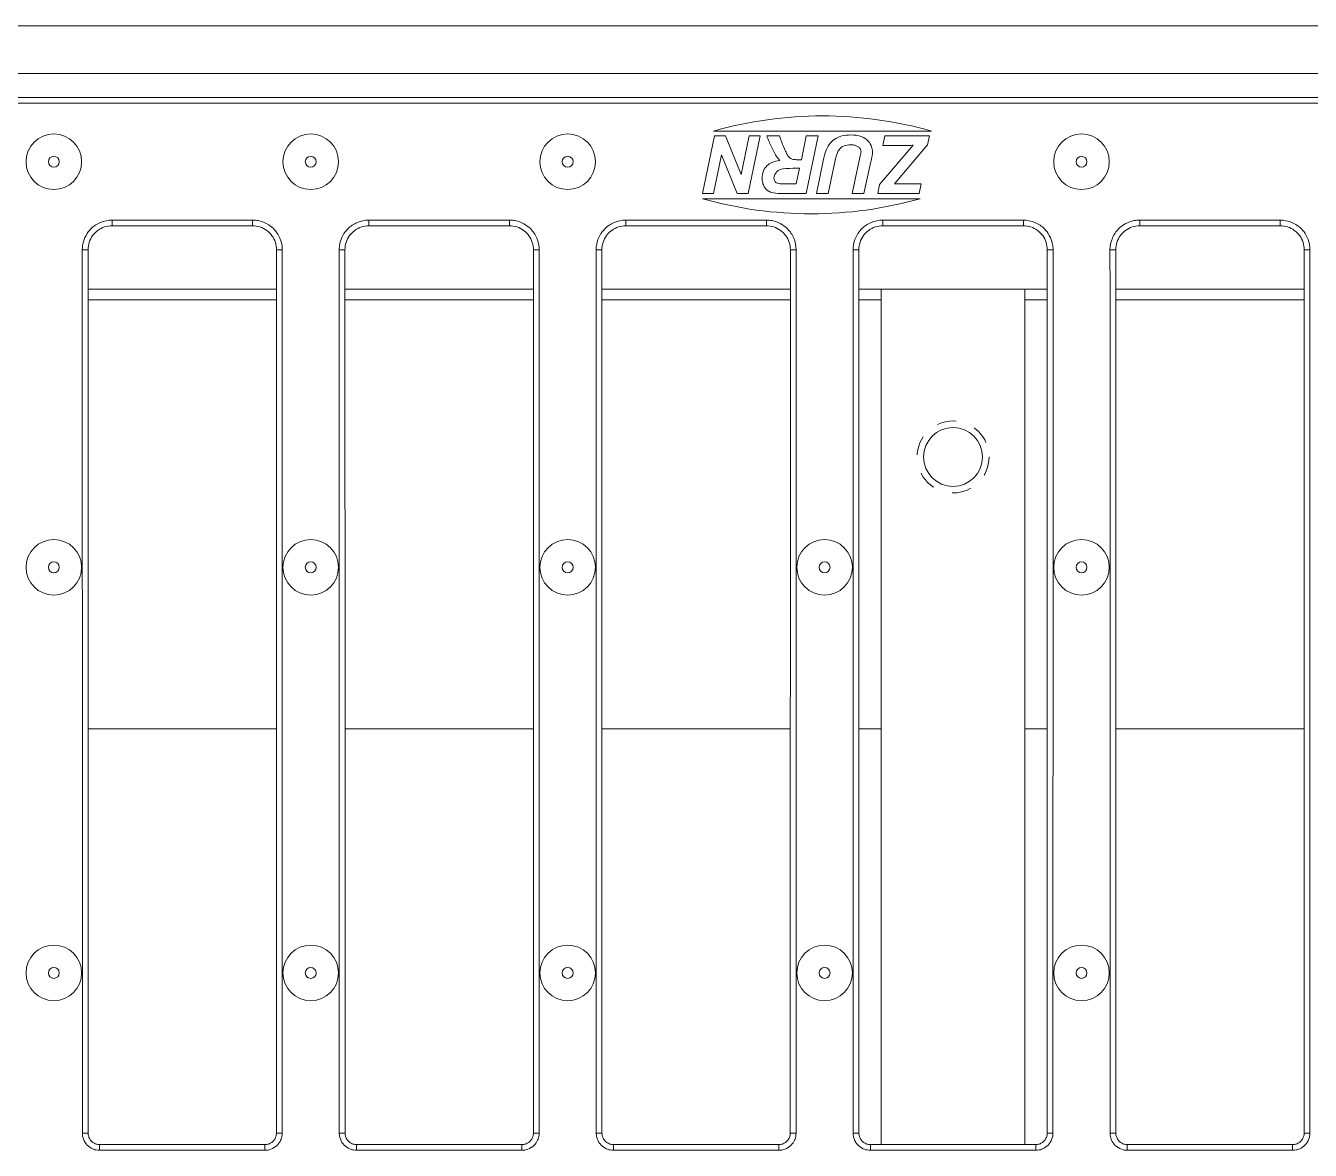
# Model space of a CAD drawing. Header units: inches. Extents: x -14 to 145, y 14 to 58.
# Drawn here: x 75.23 to 81.93, y 50.25 to 56.12 of the extents above; entities that cross this region are included whole.
import ezdxf

# ---------------------------------------------------------------- set-up
doc = ezdxf.new("R2010")
doc.units = ezdxf.units.IN
doc.header["$MEASUREMENT"] = 0
doc.linetypes.add('DASHED', pattern=[0.2067, 0.1654, -0.0413])
for name, color, linetype, lineweight in [('Hidden Narrow (ANSI)', 7, 'DASHED', 25), ('Visible (ANSI)', 7, 'Continuous', 50), ('Visible Narrow (ANSI)', 7, 'Continuous', 35)]:
    doc.layers.add(name, color=color, linetype=linetype, lineweight=lineweight)

msp = doc.modelspace()

# ---------------------------------------------------------------- linework, layer by layer
at = {"layer": 'Hidden Narrow (ANSI)', "lineweight": 0, "ltscale": 0.179413}
msp.add_circle((80.06318, 53.86621), 0.1875, dxfattribs=at)
at = {"layer": 'Visible (ANSI)', "lineweight": 0}
for p, q in [((44.06318, 56.11621), (140.06318, 56.11621)), ((44.06318, 55.86621), (140.06318, 55.86621)), ((89.38783, 55.74121), (70.73828, 55.74121)), ((78.81292, 55.56621), (79.95055, 55.56621)), ((78.81846, 55.54121), (78.75581, 55.24121)), ((78.87563, 55.54121), (78.81846, 55.54121)), ((78.95703, 55.33976), (78.87563, 55.54121)), ((78.99933, 55.54121), (78.95703, 55.33976)), ((78.99384, 55.24121), (79.0565, 55.54121)), ((79.0565, 55.54121), (78.99933, 55.54121)), ((79.15779, 55.54121), (79.09148, 55.54121)), ((79.29773, 55.54121), (79.27189, 55.41705)), ((79.29682, 55.24121), (79.35947, 55.54121)), ((79.35947, 55.54121), (79.29773, 55.54121)), ((79.85429, 55.49205), (79.67936, 55.28832)), ((79.70726, 55.54121), (79.69674, 55.49114)), ((79.69674, 55.49114), (79.76762, 55.49114)), ((79.94026, 55.54121), (79.70726, 55.54121)), ((79.75734, 55.29129), (79.93043, 55.49388)), ((79.93043, 55.49388), (79.94026, 55.54121)), ((78.81298, 55.24121), (78.85505, 55.44197)), ((78.85505, 55.44197), (78.93668, 55.24121)), ((79.27189, 55.41705), (79.24674, 55.41705)), ((79.38554, 55.41088), (79.35032, 55.24121)), ((79.58104, 55.44426), (79.57212, 55.40424)), ((79.22982, 55.372), (79.26252, 55.372)), ((79.26252, 55.372), (79.2456, 55.29129)), ((79.4116, 55.24121), (79.4459, 55.40516)), ((79.57212, 55.40424), (79.53622, 55.24121)), ((79.59796, 55.24121), (79.63317, 55.39944)), ((79.2456, 55.29129), (79.17769, 55.29129)), ((79.67936, 55.28832), (79.67045, 55.24121)), ((79.8975, 55.29129), (79.75734, 55.29129)), ((79.88698, 55.24121), (79.8975, 55.29129)), ((78.75581, 55.24121), (78.81298, 55.24121)), ((79.89084, 55.21359), (78.75603, 55.21359)), ((78.93668, 55.24121), (78.99384, 55.24121)), ((79.16374, 55.24121), (79.29682, 55.24121)), ((79.35032, 55.24121), (79.4116, 55.24121)), ((79.53622, 55.24121), (79.59796, 55.24121)), ((79.67045, 55.24121), (79.88698, 55.24121)), ((75.67649, 55.07199), (76.40961, 55.07199)), ((77.01649, 55.07199), (77.74961, 55.07199)), ((78.35649, 55.07199), (79.08961, 55.07199)), ((79.69649, 55.07199), (80.42961, 55.07199)), ((81.03649, 55.07199), (81.76961, 55.07199)), ((75.55158, 54.74121), (76.53452, 54.74121)), ((76.89158, 54.74121), (77.87452, 54.74121)), ((78.23158, 54.74121), (79.21452, 54.74121)), ((79.57158, 54.74121), (80.55452, 54.74121)), ((79.68818, 50.27853), (79.68818, 54.74121)), ((79.68818, 54.74121), (80.43818, 54.74121)), ((80.43818, 54.74121), (80.43818, 50.27853)), ((80.91158, 54.74121), (81.89452, 54.74121)), ((75.61185, 50.27853), (76.47425, 50.27853)), ((76.95185, 50.27853), (77.81425, 50.27853)), ((78.29185, 50.27853), (79.15425, 50.27853)), ((79.63185, 50.27853), (80.49425, 50.27853)), ((80.97185, 50.27853), (81.83425, 50.27853))]:
    msp.add_line(p, q, dxfattribs=at)
for centre, radius in [((75.37305, 55.40621), 0.145), ((76.71305, 55.40621), 0.145), ((78.05305, 55.40621), 0.145), ((80.73305, 55.40621), 0.145), ((80.06318, 53.86621), 0.1535), ((75.37305, 53.29021), 0.145), ((76.71305, 53.29021), 0.145), ((78.05305, 53.29021), 0.145), ((79.39305, 53.29021), 0.145), ((80.73305, 53.29021), 0.145), ((75.37305, 51.17421), 0.145), ((76.71305, 51.17421), 0.145), ((78.05305, 51.17421), 0.145), ((79.39305, 51.17421), 0.145), ((80.73305, 51.17421), 0.145)]:
    msp.add_circle(centre, radius, dxfattribs=at)
for centre, start, end in [((79.38173, 53.5655), 74.129145, 105.870855), ((79.32344, 57.2147), 254.169664, 285.830336)]:
    msp.add_arc(centre, 2.08, start, end, dxfattribs=at)
for points, knots in [([(79.53073, 55.54624), (79.51289, 55.54624), (79.49452, 55.54434), (79.45962, 55.53347), (79.44736, 55.5255), (79.42749, 55.50974), (79.41871, 55.49982), (79.40551, 55.47681), (79.39561, 55.45568), (79.38554, 55.41088)], [-1.3337256, -1.3337256, -1.3337256, -1.3337256, -1.0288729, -1.0288729, -0.7098965, -0.7098965, -0.3499125, -0.3499125, 0, 0, 0, 0]), ([(79.64255, 55.45455), (79.64255, 55.46115), (79.64197, 55.46773), (79.63946, 55.48032), (79.63761, 55.48624), (79.63051, 55.50216), (79.62398, 55.51104), (79.60976, 55.52444), (79.60017, 55.53198), (79.5678, 55.54408), (79.54891, 55.54624), (79.53073, 55.54624)], [-0.62185425, -0.62185425, -0.62185425, -0.62185425, -0.52329959, -0.52329959, -0.43023467, -0.43023467, -0.26296333, -0.26296333, -0.13851615, -0.13851615, 0, 0, 0, 0]), ([(79.09148, 55.54121), (79.09893, 55.52234), (79.10714, 55.50265), (79.12215, 55.47017), (79.12962, 55.45514), (79.13744, 55.44174)], [-0.27329283, -0.27329283, -0.27329283, -0.27329283, -0.11819548, -0.11819548, 0, 0, 0, 0]), ([(79.18912, 55.4621), (79.18263, 55.47704), (79.17564, 55.49355), (79.16569, 55.51868), (79.16104, 55.53092), (79.15779, 55.54121)], [-0.20793099, -0.20793099, -0.20793099, -0.20793099, -0.0822134, -0.0822134, 0, 0, 0, 0]), ([(79.4459, 55.40516), (79.45093, 55.42747), (79.45646, 55.44679), (79.46461, 55.46366), (79.46854, 55.47075), (79.47991, 55.48148), (79.486, 55.48597), (79.50531, 55.49325), (79.51689, 55.49457), (79.52799, 55.49457)], [-0.58279698, -0.58279698, -0.58279698, -0.58279698, -0.27180566, -0.27180566, -0.15702787, -0.15702787, -0.08459869, -0.08459869, 0, 0, 0, 0]), ([(79.52799, 55.49457), (79.53417, 55.49457), (79.54051, 55.49414), (79.55172, 55.49209), (79.55682, 55.49063), (79.56774, 55.48552), (79.57168, 55.48208), (79.57704, 55.47647), (79.57925, 55.47324), (79.58238, 55.46574), (79.5831, 55.46169), (79.5831, 55.45752)], [-0.13910833, -0.13910833, -0.13910833, -0.13910833, -0.11293133, -0.11293133, -0.09089469, -0.09089469, -0.06193182, -0.06193182, -0.03177416, -0.03177416, 0, 0, 0, 0]), ([(79.76762, 55.49114), (79.77775, 55.49127), (79.78847, 55.49139), (79.80615, 55.49154), (79.81448, 55.49159), (79.82205, 55.49159)], [-0.13516086, -0.13516086, -0.13516086, -0.13516086, -0.05765221, -0.05765221, 0, 0, 0, 0]), ([(79.82205, 55.49159), (79.82416, 55.49159), (79.83062, 55.49168), (79.83899, 55.4918), (79.84769, 55.49194), (79.85429, 55.49205)], [-0.062721259, -0.062721259, -0.062721259, -0.062721259, -0.050283943, -0.050283943, 0, 0, 0, 0]), ([(79.15985, 55.41362), (79.14564, 55.4118), (79.13121, 55.40841), (79.10861, 55.39808), (79.09985, 55.39236), (79.08704, 55.37952), (79.07973, 55.3708), (79.06947, 55.34574), (79.06747, 55.33289), (79.06747, 55.31987)], [-0.55552289, -0.55552289, -0.55552289, -0.55552289, -0.35399711, -0.35399711, -0.20628997, -0.20628997, -0.09917763, -0.09917763, 0, 0, 0, 0]), ([(79.13744, 55.44174), (79.14073, 55.43631), (79.14434, 55.43099), (79.15182, 55.42161), (79.15566, 55.41741), (79.15985, 55.41362)], [-0.091429555, -0.091429555, -0.091429555, -0.091429555, -0.043013373, -0.043013373, 0, 0, 0, 0]), ([(79.2161, 55.42299), (79.21061, 55.42683), (79.20595, 55.4323), (79.19704, 55.44521), (79.19269, 55.45385), (79.18912, 55.4621)], [-0.11928574, -0.11928574, -0.11928574, -0.11928574, -0.06846841, -0.06846841, 0, 0, 0, 0]), ([(79.24674, 55.41705), (79.23856, 55.41705), (79.23003, 55.41766), (79.2208, 55.42047), (79.21826, 55.42152), (79.2161, 55.42299)], [-0.07363154, -0.07363154, -0.07363154, -0.07363154, -0.019908434, -0.019908434, 0, 0, 0, 0]), ([(79.5831, 55.45752), (79.58276, 55.45508), (79.58239, 55.45253), (79.58172, 55.44819), (79.58138, 55.44616), (79.58104, 55.44426)], [-0.033524877, -0.033524877, -0.033524877, -0.033524877, -0.014680428, -0.014680428, 0, 0, 0, 0]), ([(79.63317, 55.39944), (79.63479, 55.40693), (79.63683, 55.41642), (79.6392, 55.42807), (79.64032, 55.43372), (79.64072, 55.43649)], [-0.061230039, -0.061230039, -0.061230039, -0.061230039, -0.021281512, -0.021281512, 0, 0, 0, 0]), ([(79.64072, 55.43649), (79.6413, 55.4396), (79.64177, 55.44276), (79.64238, 55.44878), (79.64255, 55.45167), (79.64255, 55.45455)], [-0.046080875, -0.046080875, -0.046080875, -0.046080875, -0.021918447, -0.021918447, 0, 0, 0, 0]), ([(79.12898, 55.32078), (79.12898, 55.3251), (79.12965, 55.32932), (79.13235, 55.33775), (79.1344, 55.34178), (79.14032, 55.35061), (79.14488, 55.35563), (79.15584, 55.36285), (79.16097, 55.36527), (79.17789, 55.37046), (79.2005, 55.372), (79.22982, 55.372)], [-0.62697606, -0.62697606, -0.62697606, -0.62697606, -0.53592567, -0.53592567, -0.44042332, -0.44042332, -0.31177947, -0.31177947, -0.22343255, -0.22343255, 0, 0, 0, 0]), ([(79.06747, 55.31987), (79.06747, 55.31171), (79.06828, 55.30353), (79.07204, 55.28842), (79.07475, 55.28158), (79.08152, 55.27034), (79.0865, 55.26329), (79.10164, 55.25133), (79.10922, 55.2483), (79.12999, 55.24243), (79.14711, 55.24121), (79.16374, 55.24121)], [-0.4283137, -0.4283137, -0.4283137, -0.4283137, -0.33666595, -0.33666595, -0.25340955, -0.25340955, -0.18933807, -0.18933807, -0.12668087, -0.12668087, 0, 0, 0, 0]), ([(79.14224, 55.29609), (79.13974, 55.29765), (79.13745, 55.29951), (79.13366, 55.30386), (79.1322, 55.30623), (79.1296, 55.31263), (79.12898, 55.31669), (79.12898, 55.32078)], [-0.075160788, -0.075160788, -0.075160788, -0.075160788, -0.052672369, -0.052672369, -0.031193859, -0.031193859, 0, 0, 0, 0]), ([(79.17769, 55.29129), (79.16569, 55.29129), (79.15518, 55.29199), (79.14599, 55.29439), (79.14391, 55.29512), (79.14224, 55.29609)], [-0.064233577, -0.064233577, -0.064233577, -0.064233577, -0.014701604, -0.014701604, 0, 0, 0, 0]), ([(75.55157, 54.94715), (75.55157, 54.96017), (75.55366, 54.97338), (75.56176, 54.99826), (75.56776, 55.01003), (75.58321, 55.03126), (75.59252, 55.04054), (75.6138, 55.05595), (75.62559, 55.06192), (75.65042, 55.06994), (75.66347, 55.07199), (75.67649, 55.07199)], [0, 0, 0, 0, 0.12296441, 0.12296441, 0.24592882, 0.24592882, 0.36889323, 0.36889323, 0.49185764, 0.49185764, 0.61482205, 0.61482205, 0.61482205, 0.61482205]), ([(76.40961, 55.07199), (76.42263, 55.07199), (76.43585, 55.06991), (76.46075, 55.06182), (76.47252, 55.05582), (76.49376, 55.04038), (76.50305, 55.03108), (76.51847, 55.00982), (76.52445, 54.99803), (76.53248, 54.97321), (76.53453, 54.96017), (76.53453, 54.94715)], [0, 0, 0, 0, 0.12296382, 0.12296382, 0.24592765, 0.24592765, 0.36889147, 0.36889147, 0.49185529, 0.49185529, 0.61481912, 0.61481912, 0.61481912, 0.61481912]), ([(76.89157, 54.94715), (76.89157, 54.96017), (76.89366, 54.97338), (76.90176, 54.99826), (76.90776, 55.01003), (76.92321, 55.03126), (76.93252, 55.04054), (76.9538, 55.05595), (76.96559, 55.06192), (76.99042, 55.06994), (77.00347, 55.07199), (77.01649, 55.07199)], [0, 0, 0, 0, 0.12296441, 0.12296441, 0.24592882, 0.24592882, 0.36889323, 0.36889323, 0.49185764, 0.49185764, 0.61482205, 0.61482205, 0.61482205, 0.61482205]), ([(77.74961, 55.07199), (77.76263, 55.07199), (77.77585, 55.06991), (77.80075, 55.06182), (77.81252, 55.05582), (77.83376, 55.04038), (77.84305, 55.03108), (77.85847, 55.00982), (77.86445, 54.99803), (77.87248, 54.97321), (77.87453, 54.96017), (77.87453, 54.94715)], [0, 0, 0, 0, 0.12296382, 0.12296382, 0.24592765, 0.24592765, 0.36889147, 0.36889147, 0.49185529, 0.49185529, 0.61481912, 0.61481912, 0.61481912, 0.61481912]), ([(78.23157, 54.94715), (78.23157, 54.96017), (78.23366, 54.97338), (78.24176, 54.99826), (78.24776, 55.01003), (78.26321, 55.03126), (78.27252, 55.04054), (78.2938, 55.05595), (78.30559, 55.06192), (78.33042, 55.06994), (78.34347, 55.07199), (78.35649, 55.07199)], [0, 0, 0, 0, 0.12296441, 0.12296441, 0.24592882, 0.24592882, 0.36889323, 0.36889323, 0.49185764, 0.49185764, 0.61482205, 0.61482205, 0.61482205, 0.61482205]), ([(79.08961, 55.07199), (79.10263, 55.07199), (79.11585, 55.06991), (79.14075, 55.06182), (79.15252, 55.05582), (79.17376, 55.04038), (79.18305, 55.03108), (79.19847, 55.00982), (79.20445, 54.99803), (79.21248, 54.97321), (79.21453, 54.96017), (79.21453, 54.94715)], [0, 0, 0, 0, 0.12296382, 0.12296382, 0.24592765, 0.24592765, 0.36889147, 0.36889147, 0.49185529, 0.49185529, 0.61481912, 0.61481912, 0.61481912, 0.61481912]), ([(79.57157, 54.94715), (79.57157, 54.96017), (79.57366, 54.97338), (79.58176, 54.99826), (79.58776, 55.01003), (79.60321, 55.03126), (79.61252, 55.04054), (79.6338, 55.05595), (79.64559, 55.06192), (79.67042, 55.06994), (79.68347, 55.07199), (79.69649, 55.07199)], [0, 0, 0, 0, 0.12296441, 0.12296441, 0.24592882, 0.24592882, 0.36889323, 0.36889323, 0.49185764, 0.49185764, 0.61482205, 0.61482205, 0.61482205, 0.61482205]), ([(80.55453, 54.94715), (80.55453, 54.96017), (80.55245, 54.97338), (80.54435, 54.99826), (80.53835, 55.01003), (80.52289, 55.03126), (80.51358, 55.04054), (80.49231, 55.05595), (80.48051, 55.06192), (80.45568, 55.06994), (80.44263, 55.07199), (80.42961, 55.07199)], [0, 0, 0, 0, 0.12296441, 0.12296441, 0.24592882, 0.24592882, 0.36889323, 0.36889323, 0.49185764, 0.49185764, 0.61482205, 0.61482205, 0.61482205, 0.61482205]), ([(81.03649, 55.07199), (81.02347, 55.07199), (81.01026, 55.06991), (80.98536, 55.06182), (80.97358, 55.05582), (80.95235, 55.04038), (80.94305, 55.03108), (80.92764, 55.00982), (80.92166, 54.99803), (80.91362, 54.97321), (80.91157, 54.96017), (80.91157, 54.94715)], [0, 0, 0, 0, 0.12296382, 0.12296382, 0.24592765, 0.24592765, 0.36889147, 0.36889147, 0.49185529, 0.49185529, 0.61481912, 0.61481912, 0.61481912, 0.61481912]), ([(81.89453, 54.94715), (81.89453, 54.96017), (81.89245, 54.97338), (81.88435, 54.99826), (81.87835, 55.01003), (81.86289, 55.03126), (81.85358, 55.04054), (81.83231, 55.05595), (81.82051, 55.06192), (81.79568, 55.06994), (81.78263, 55.07199), (81.76961, 55.07199)], [0, 0, 0, 0, 0.12296441, 0.12296441, 0.24592882, 0.24592882, 0.36889323, 0.36889323, 0.49185764, 0.49185764, 0.61482205, 0.61482205, 0.61482205, 0.61482205]), ([(75.55193, 50.33848), (75.55193, 50.64572), (75.55192, 50.95297), (75.55188, 51.56746), (75.55185, 51.8747), (75.55179, 52.48919), (75.55175, 52.79644), (75.55168, 53.41093), (75.55165, 53.71818), (75.5516, 54.33266), (75.55158, 54.63991), (75.55157, 54.94715)], [0, 0, 0, 0, 2.3412087, 2.3412087, 4.6824173, 4.6824173, 7.023626, 7.023626, 9.3648346, 9.3648346, 11.7060433, 11.7060433, 11.7060433, 11.7060433]), ([(76.53417, 50.33848), (76.53417, 50.64572), (76.53419, 50.95297), (76.53423, 51.56746), (76.53425, 51.8747), (76.53431, 52.48919), (76.53435, 52.79644), (76.53442, 53.41093), (76.53445, 53.71818), (76.53451, 54.33266), (76.53452, 54.63991), (76.53453, 54.94715)], [-11.7060433, -11.7060433, -11.7060433, -11.7060433, -9.3648346, -9.3648346, -7.023626, -7.023626, -4.6824173, -4.6824173, -2.3412087, -2.3412087, 0, 0, 0, 0]), ([(76.89193, 50.33848), (76.89193, 50.64572), (76.89192, 50.95297), (76.89188, 51.56746), (76.89185, 51.8747), (76.89179, 52.48919), (76.89175, 52.79644), (76.89168, 53.41093), (76.89165, 53.71818), (76.8916, 54.33266), (76.89158, 54.63991), (76.89157, 54.94715)], [0, 0, 0, 0, 2.3412087, 2.3412087, 4.6824173, 4.6824173, 7.023626, 7.023626, 9.3648346, 9.3648346, 11.7060433, 11.7060433, 11.7060433, 11.7060433]), ([(77.87417, 50.33848), (77.87417, 50.64572), (77.87419, 50.95297), (77.87423, 51.56746), (77.87425, 51.8747), (77.87431, 52.48919), (77.87435, 52.79644), (77.87442, 53.41093), (77.87445, 53.71818), (77.87451, 54.33266), (77.87452, 54.63991), (77.87453, 54.94715)], [-11.7060433, -11.7060433, -11.7060433, -11.7060433, -9.3648346, -9.3648346, -7.023626, -7.023626, -4.6824173, -4.6824173, -2.3412087, -2.3412087, 0, 0, 0, 0]), ([(78.23193, 50.33848), (78.23193, 50.64572), (78.23192, 50.95297), (78.23188, 51.56746), (78.23185, 51.8747), (78.23179, 52.48919), (78.23175, 52.79644), (78.23168, 53.41093), (78.23165, 53.71818), (78.2316, 54.33266), (78.23158, 54.63991), (78.23157, 54.94715)], [0, 0, 0, 0, 2.3412087, 2.3412087, 4.6824173, 4.6824173, 7.023626, 7.023626, 9.3648346, 9.3648346, 11.7060433, 11.7060433, 11.7060433, 11.7060433]), ([(79.21417, 50.33848), (79.21417, 50.64572), (79.21419, 50.95297), (79.21423, 51.56746), (79.21425, 51.8747), (79.21431, 52.48919), (79.21435, 52.79644), (79.21442, 53.41093), (79.21445, 53.71818), (79.21451, 54.33266), (79.21452, 54.63991), (79.21453, 54.94715)], [-11.7060433, -11.7060433, -11.7060433, -11.7060433, -9.3648346, -9.3648346, -7.023626, -7.023626, -4.6824173, -4.6824173, -2.3412087, -2.3412087, 0, 0, 0, 0]), ([(79.57193, 50.33848), (79.57193, 50.64572), (79.57192, 50.95297), (79.57188, 51.56746), (79.57185, 51.8747), (79.57179, 52.48919), (79.57175, 52.79644), (79.57168, 53.41093), (79.57165, 53.71818), (79.5716, 54.33266), (79.57158, 54.63991), (79.57157, 54.94715)], [0, 0, 0, 0, 2.3412087, 2.3412087, 4.6824173, 4.6824173, 7.023626, 7.023626, 9.3648346, 9.3648346, 11.7060433, 11.7060433, 11.7060433, 11.7060433]), ([(80.55417, 50.33848), (80.55417, 50.64572), (80.55419, 50.95297), (80.55423, 51.56746), (80.55425, 51.8747), (80.55431, 52.48919), (80.55435, 52.79644), (80.55442, 53.41093), (80.55445, 53.71818), (80.55451, 54.33266), (80.55452, 54.63991), (80.55453, 54.94715)], [0, 0, 0, 0, 2.3412087, 2.3412087, 4.6824173, 4.6824173, 7.023626, 7.023626, 9.3648346, 9.3648346, 11.7060433, 11.7060433, 11.7060433, 11.7060433]), ([(80.91193, 50.33848), (80.91193, 50.64572), (80.91192, 50.95297), (80.91188, 51.56746), (80.91185, 51.8747), (80.91179, 52.48919), (80.91175, 52.79644), (80.91168, 53.41093), (80.91165, 53.71818), (80.9116, 54.33266), (80.91158, 54.63991), (80.91157, 54.94715)], [-11.7060433, -11.7060433, -11.7060433, -11.7060433, -9.3648346, -9.3648346, -7.023626, -7.023626, -4.6824173, -4.6824173, -2.3412087, -2.3412087, 0, 0, 0, 0]), ([(81.89417, 50.33848), (81.89417, 50.64572), (81.89419, 50.95297), (81.89423, 51.56746), (81.89425, 51.8747), (81.89431, 52.48919), (81.89435, 52.79644), (81.89442, 53.41093), (81.89445, 53.71818), (81.89451, 54.33266), (81.89452, 54.63991), (81.89453, 54.94715)], [0, 0, 0, 0, 2.3412087, 2.3412087, 4.6824173, 4.6824173, 7.023626, 7.023626, 9.3648346, 9.3648346, 11.7060433, 11.7060433, 11.7060433, 11.7060433]), ([(75.61185, 50.27853), (75.6056, 50.27853), (75.59926, 50.27953), (75.58732, 50.28342), (75.58167, 50.2863), (75.57149, 50.29371), (75.56703, 50.29818), (75.55964, 50.30838), (75.55677, 50.31405), (75.55292, 50.32596), (75.55193, 50.33222), (75.55193, 50.33848)], [0, 0, 0, 0, 0.07139718, 0.07139718, 0.14279436, 0.14279436, 0.21419154, 0.21419154, 0.28558872, 0.28558872, 0.3569859, 0.3569859, 0.3569859, 0.3569859]), ([(76.53417, 50.33848), (76.53417, 50.33222), (76.53317, 50.32588), (76.52929, 50.31393), (76.52641, 50.30828), (76.519, 50.29809), (76.51453, 50.29364), (76.50433, 50.28624), (76.49867, 50.28337), (76.48676, 50.27952), (76.4805, 50.27853), (76.47425, 50.27853)], [0, 0, 0, 0, 0.07139701, 0.07139701, 0.14279401, 0.14279401, 0.21419102, 0.21419102, 0.28558803, 0.28558803, 0.35698503, 0.35698503, 0.35698503, 0.35698503]), ([(76.95185, 50.27853), (76.9456, 50.27853), (76.93926, 50.27953), (76.92732, 50.28342), (76.92167, 50.2863), (76.91149, 50.29371), (76.90703, 50.29818), (76.89964, 50.30838), (76.89677, 50.31405), (76.89292, 50.32596), (76.89193, 50.33222), (76.89193, 50.33848)], [0, 0, 0, 0, 0.07139718, 0.07139718, 0.14279436, 0.14279436, 0.21419154, 0.21419154, 0.28558872, 0.28558872, 0.3569859, 0.3569859, 0.3569859, 0.3569859]), ([(77.87417, 50.33848), (77.87417, 50.33222), (77.87317, 50.32588), (77.86929, 50.31393), (77.86641, 50.30828), (77.859, 50.29809), (77.85453, 50.29364), (77.84433, 50.28624), (77.83867, 50.28337), (77.82676, 50.27952), (77.8205, 50.27853), (77.81425, 50.27853)], [0, 0, 0, 0, 0.07139701, 0.07139701, 0.14279401, 0.14279401, 0.21419102, 0.21419102, 0.28558803, 0.28558803, 0.35698503, 0.35698503, 0.35698503, 0.35698503]), ([(78.29185, 50.27853), (78.2856, 50.27853), (78.27926, 50.27953), (78.26732, 50.28342), (78.26167, 50.2863), (78.25149, 50.29371), (78.24703, 50.29818), (78.23964, 50.30838), (78.23677, 50.31405), (78.23292, 50.32596), (78.23193, 50.33222), (78.23193, 50.33848)], [0, 0, 0, 0, 0.07139718, 0.07139718, 0.14279436, 0.14279436, 0.21419154, 0.21419154, 0.28558872, 0.28558872, 0.3569859, 0.3569859, 0.3569859, 0.3569859]), ([(79.21417, 50.33848), (79.21417, 50.33222), (79.21317, 50.32588), (79.20929, 50.31393), (79.20641, 50.30828), (79.199, 50.29809), (79.19453, 50.29364), (79.18433, 50.28624), (79.17867, 50.28337), (79.16676, 50.27952), (79.1605, 50.27853), (79.15425, 50.27853)], [0, 0, 0, 0, 0.07139701, 0.07139701, 0.14279401, 0.14279401, 0.21419102, 0.21419102, 0.28558803, 0.28558803, 0.35698503, 0.35698503, 0.35698503, 0.35698503]), ([(79.63185, 50.27853), (79.6256, 50.27853), (79.61926, 50.27953), (79.60732, 50.28342), (79.60167, 50.2863), (79.59149, 50.29371), (79.58703, 50.29818), (79.57964, 50.30838), (79.57677, 50.31405), (79.57292, 50.32596), (79.57193, 50.33222), (79.57193, 50.33848)], [0, 0, 0, 0, 0.07139718, 0.07139718, 0.14279436, 0.14279436, 0.21419154, 0.21419154, 0.28558872, 0.28558872, 0.3569859, 0.3569859, 0.3569859, 0.3569859]), ([(80.49425, 50.27853), (80.5005, 50.27853), (80.50684, 50.27953), (80.51879, 50.28342), (80.52443, 50.2863), (80.53462, 50.29371), (80.53907, 50.29818), (80.54647, 50.30838), (80.54933, 50.31405), (80.55319, 50.32596), (80.55417, 50.33222), (80.55417, 50.33848)], [0, 0, 0, 0, 0.07139718, 0.07139718, 0.14279436, 0.14279436, 0.21419154, 0.21419154, 0.28558872, 0.28558872, 0.3569859, 0.3569859, 0.3569859, 0.3569859]), ([(80.91193, 50.33848), (80.91193, 50.33222), (80.91293, 50.32588), (80.91682, 50.31393), (80.9197, 50.30828), (80.92711, 50.29809), (80.93157, 50.29364), (80.94177, 50.28624), (80.94743, 50.28337), (80.95934, 50.27952), (80.9656, 50.27853), (80.97185, 50.27853)], [0, 0, 0, 0, 0.07139701, 0.07139701, 0.14279401, 0.14279401, 0.21419102, 0.21419102, 0.28558803, 0.28558803, 0.35698503, 0.35698503, 0.35698503, 0.35698503]), ([(81.83425, 50.27853), (81.8405, 50.27853), (81.84684, 50.27953), (81.85879, 50.28342), (81.86443, 50.2863), (81.87462, 50.29371), (81.87907, 50.29818), (81.88647, 50.30838), (81.88933, 50.31405), (81.89319, 50.32596), (81.89417, 50.33222), (81.89417, 50.33848)], [0, 0, 0, 0, 0.07139718, 0.07139718, 0.14279436, 0.14279436, 0.21419154, 0.21419154, 0.28558872, 0.28558872, 0.3569859, 0.3569859, 0.3569859, 0.3569859])]:
    msp.add_open_spline(points, degree=3, knots=knots, dxfattribs=at)
at = {"layer": 'Visible Narrow (ANSI)', "lineweight": 0}
for p, q in [((89.38338, 55.71121), (70.74272, 55.71121)), ((75.67649, 55.10199), (76.40961, 55.10199)), ((75.67649, 55.07199), (75.67649, 55.10199)), ((76.40961, 55.07199), (76.40961, 55.10199)), ((77.01649, 55.10199), (77.74961, 55.10199)), ((77.01649, 55.07199), (77.01649, 55.10199)), ((77.74961, 55.07199), (77.74961, 55.10199)), ((78.35649, 55.10199), (79.08961, 55.10199)), ((78.35649, 55.07199), (78.35649, 55.10199)), ((79.08961, 55.07199), (79.08961, 55.10199)), ((79.69649, 55.10199), (80.42961, 55.10199)), ((79.69649, 55.07199), (79.69649, 55.10199)), ((80.42961, 55.07199), (80.42961, 55.10199)), ((81.76961, 55.10199), (81.03649, 55.10199)), ((81.03649, 55.07199), (81.03649, 55.10199)), ((81.76961, 55.07199), (81.76961, 55.10199)), ((75.55157, 54.94715), (75.52157, 54.94715)), ((76.53453, 54.94715), (76.56453, 54.94715)), ((76.89157, 54.94715), (76.86157, 54.94715)), ((77.87453, 54.94715), (77.90453, 54.94715)), ((78.23157, 54.94715), (78.20157, 54.94715)), ((79.21453, 54.94715), (79.24453, 54.94715)), ((79.57157, 54.94715), (79.54157, 54.94715)), ((80.55453, 54.94715), (80.58453, 54.94715)), ((80.91157, 54.94715), (80.88157, 54.94715)), ((81.89453, 54.94715), (81.92453, 54.94715)), ((75.55158, 54.68549), (76.53452, 54.68549)), ((76.89158, 54.68549), (77.87452, 54.68549)), ((78.23158, 54.68549), (79.21452, 54.68549)), ((79.57158, 54.68549), (79.68818, 54.68549)), ((80.43818, 54.68549), (80.55452, 54.68549)), ((80.91158, 54.68549), (81.89452, 54.68549)), ((75.55179, 52.44765), (76.53431, 52.44765)), ((76.89179, 52.44765), (77.87431, 52.44765)), ((78.23179, 52.44765), (79.21431, 52.44765)), ((79.57179, 52.44765), (79.68818, 52.44765)), ((80.43818, 52.44765), (80.55431, 52.44765)), ((80.91179, 52.44765), (81.89431, 52.44765)), ((75.52193, 50.33847), (75.55193, 50.33848)), ((76.53417, 50.33848), (76.56417, 50.33847)), ((76.86193, 50.33847), (76.89193, 50.33848)), ((77.87417, 50.33848), (77.90417, 50.33847)), ((78.20193, 50.33847), (78.23193, 50.33848)), ((79.21417, 50.33848), (79.24417, 50.33847)), ((79.57193, 50.33848), (79.54193, 50.33847)), ((80.55417, 50.33848), (80.58417, 50.33847)), ((80.91193, 50.33848), (80.88193, 50.33847)), ((81.92417, 50.33847), (81.89417, 50.33848)), ((75.61185, 50.27853), (75.61185, 50.24853)), ((76.47425, 50.27853), (76.47425, 50.24853)), ((76.95185, 50.27853), (76.95185, 50.24853)), ((77.81425, 50.27853), (77.81425, 50.24853)), ((78.29185, 50.27853), (78.29185, 50.24853)), ((79.15425, 50.27853), (79.15425, 50.24853)), ((79.63185, 50.27853), (79.63185, 50.24853)), ((80.49425, 50.27853), (80.49425, 50.24853)), ((80.97185, 50.27853), (80.97185, 50.24853)), ((81.83425, 50.27853), (81.83425, 50.24853)), ((76.47425, 50.24853), (75.61185, 50.24853)), ((77.81425, 50.24853), (76.95185, 50.24853)), ((79.15425, 50.24853), (78.29185, 50.24853)), ((80.49425, 50.24853), (79.63185, 50.24853)), ((80.97185, 50.24853), (81.83425, 50.24853))]:
    msp.add_line(p, q, dxfattribs=at)
for centre in [(75.37305, 55.40621), (76.71305, 55.40621), (78.05305, 55.40621), (80.73305, 55.40621), (75.37305, 53.29021), (76.71305, 53.29021), (78.05305, 53.29021), (79.39305, 53.29021), (80.73305, 53.29021), (75.37305, 51.17421), (76.71305, 51.17421), (78.05305, 51.17421), (79.39305, 51.17421), (80.73305, 51.17421)]:
    msp.add_circle(centre, 0.02838, dxfattribs=at)
for points, knots in [([(75.52157, 54.94715), (75.52157, 54.95715), (75.52255, 54.96724), (75.52762, 54.99298), (75.53318, 55.00817), (75.54783, 55.03458), (75.5564, 55.046), (75.58024, 55.07014), (75.59738, 55.08179), (75.63486, 55.09774), (75.65572, 55.10199), (75.67649, 55.10199)], [0, 0, 0, 0, 0.07615718, 0.07615718, 0.19800867, 0.19800867, 0.30442519, 0.30442519, 0.4565492, 0.4565492, 0.61482205, 0.61482205, 0.61482205, 0.61482205]), ([(76.40961, 55.10199), (76.41962, 55.10199), (76.42973, 55.10101), (76.45551, 55.09593), (76.47072, 55.09036), (76.49716, 55.07569), (76.50859, 55.06711), (76.53273, 55.04326), (76.54437, 55.02613), (76.56029, 54.98869), (76.56453, 54.96788), (76.56453, 54.94715)], [0, 0, 0, 0, 0.07627851, 0.07627851, 0.19832414, 0.19832414, 0.30481834, 0.30481834, 0.45691444, 0.45691444, 0.61481912, 0.61481912, 0.61481912, 0.61481912]), ([(76.86157, 54.94715), (76.86157, 54.95715), (76.86255, 54.96724), (76.86762, 54.99298), (76.87318, 55.00817), (76.88783, 55.03458), (76.8964, 55.046), (76.92024, 55.07014), (76.93738, 55.08179), (76.97486, 55.09774), (76.99572, 55.10199), (77.01649, 55.10199)], [0, 0, 0, 0, 0.07615718, 0.07615718, 0.19800867, 0.19800867, 0.30442519, 0.30442519, 0.4565492, 0.4565492, 0.61482205, 0.61482205, 0.61482205, 0.61482205]), ([(77.74961, 55.10199), (77.75962, 55.10199), (77.76973, 55.10101), (77.79551, 55.09593), (77.81072, 55.09036), (77.83716, 55.07569), (77.84859, 55.06711), (77.87273, 55.04326), (77.88437, 55.02613), (77.90029, 54.98869), (77.90453, 54.96788), (77.90453, 54.94715)], [0, 0, 0, 0, 0.07627851, 0.07627851, 0.19832414, 0.19832414, 0.30481834, 0.30481834, 0.45691444, 0.45691444, 0.61481912, 0.61481912, 0.61481912, 0.61481912]), ([(78.20157, 54.94715), (78.20157, 54.95715), (78.20255, 54.96724), (78.20762, 54.99298), (78.21318, 55.00817), (78.22783, 55.03458), (78.2364, 55.046), (78.26024, 55.07014), (78.27738, 55.08179), (78.31486, 55.09774), (78.33572, 55.10199), (78.35649, 55.10199)], [0, 0, 0, 0, 0.07615718, 0.07615718, 0.19800867, 0.19800867, 0.30442519, 0.30442519, 0.4565492, 0.4565492, 0.61482205, 0.61482205, 0.61482205, 0.61482205]), ([(79.08961, 55.10199), (79.09962, 55.10199), (79.10973, 55.10101), (79.13551, 55.09593), (79.15072, 55.09036), (79.17716, 55.07569), (79.18859, 55.06711), (79.21273, 55.04326), (79.22437, 55.02613), (79.24029, 54.98869), (79.24453, 54.96788), (79.24453, 54.94715)], [0, 0, 0, 0, 0.07627851, 0.07627851, 0.19832414, 0.19832414, 0.30481834, 0.30481834, 0.45691444, 0.45691444, 0.61481912, 0.61481912, 0.61481912, 0.61481912]), ([(79.54157, 54.94715), (79.54157, 54.95715), (79.54255, 54.96724), (79.54762, 54.99298), (79.55318, 55.00817), (79.56783, 55.03458), (79.5764, 55.046), (79.60024, 55.07014), (79.61738, 55.08179), (79.65486, 55.09774), (79.67572, 55.10199), (79.69649, 55.10199)], [0, 0, 0, 0, 0.07615718, 0.07615718, 0.19800867, 0.19800867, 0.30442519, 0.30442519, 0.4565492, 0.4565492, 0.61482205, 0.61482205, 0.61482205, 0.61482205]), ([(80.58453, 54.94715), (80.58453, 54.95715), (80.58356, 54.96724), (80.57848, 54.99298), (80.57292, 55.00817), (80.55828, 55.03458), (80.5497, 55.046), (80.52586, 55.07014), (80.50873, 55.08179), (80.47125, 55.09774), (80.45038, 55.10199), (80.42961, 55.10199)], [0, 0, 0, 0, 0.07615718, 0.07615718, 0.19800867, 0.19800867, 0.30442519, 0.30442519, 0.4565492, 0.4565492, 0.61482205, 0.61482205, 0.61482205, 0.61482205]), ([(81.03649, 55.10199), (81.02648, 55.10199), (81.01638, 55.10101), (80.9906, 55.09593), (80.97538, 55.09036), (80.94894, 55.07569), (80.93751, 55.06711), (80.91337, 55.04326), (80.90173, 55.02613), (80.88581, 54.98869), (80.88157, 54.96788), (80.88157, 54.94715)], [0, 0, 0, 0, 0.07627851, 0.07627851, 0.19832414, 0.19832414, 0.30481834, 0.30481834, 0.45691444, 0.45691444, 0.61481912, 0.61481912, 0.61481912, 0.61481912]), ([(81.92453, 54.94715), (81.92453, 54.95715), (81.92356, 54.96724), (81.91848, 54.99298), (81.91292, 55.00817), (81.89828, 55.03458), (81.8897, 55.046), (81.86586, 55.07014), (81.84873, 55.08179), (81.81125, 55.09774), (81.79038, 55.10199), (81.76961, 55.10199)], [0, 0, 0, 0, 0.07615718, 0.07615718, 0.19800867, 0.19800867, 0.30442519, 0.30442519, 0.4565492, 0.4565492, 0.61482205, 0.61482205, 0.61482205, 0.61482205]), ([(75.52193, 50.33847), (75.52193, 50.72253), (75.52191, 51.10659), (75.52185, 51.8747), (75.52181, 52.25876), (75.52177, 52.64281), (75.52174, 52.9415), (75.5217, 53.24018), (75.52162, 54.00829), (75.52159, 54.47772), (75.52157, 54.94715)], [0, 0, 0, 0, 2.9265108, 2.9265108, 5.8530216, 5.8530216, 5.8530216, 8.1289838, 8.1289838, 11.7060433, 11.7060433, 11.7060433, 11.7060433]), ([(76.56453, 54.94715), (76.56451, 54.17904), (76.56442, 53.41093), (76.56425, 51.8747), (76.56418, 51.10659), (76.56417, 50.33847)], [0, 0, 0, 0, 5.8530216, 5.8530216, 11.7060433, 11.7060433, 11.7060433, 11.7060433]), ([(76.86193, 50.33847), (76.86193, 50.72253), (76.86191, 51.10659), (76.86185, 51.8747), (76.86181, 52.25876), (76.86177, 52.64281), (76.86174, 52.9415), (76.8617, 53.24018), (76.86162, 54.00829), (76.86159, 54.47772), (76.86157, 54.94715)], [0, 0, 0, 0, 2.9265108, 2.9265108, 5.8530216, 5.8530216, 5.8530216, 8.1289838, 8.1289838, 11.7060433, 11.7060433, 11.7060433, 11.7060433]), ([(77.90453, 54.94715), (77.90451, 54.17904), (77.90442, 53.41093), (77.90425, 51.8747), (77.90418, 51.10659), (77.90417, 50.33847)], [0, 0, 0, 0, 5.8530216, 5.8530216, 11.7060433, 11.7060433, 11.7060433, 11.7060433]), ([(78.20193, 50.33847), (78.20193, 50.72253), (78.20191, 51.10659), (78.20185, 51.8747), (78.20181, 52.25876), (78.20177, 52.64281), (78.20174, 52.9415), (78.2017, 53.24018), (78.20162, 54.00829), (78.20159, 54.47772), (78.20157, 54.94715)], [0, 0, 0, 0, 2.9265108, 2.9265108, 5.8530216, 5.8530216, 5.8530216, 8.1289838, 8.1289838, 11.7060433, 11.7060433, 11.7060433, 11.7060433]), ([(79.24453, 54.94715), (79.24451, 54.17904), (79.24442, 53.41093), (79.24425, 51.8747), (79.24418, 51.10659), (79.24417, 50.33847)], [0, 0, 0, 0, 5.8530216, 5.8530216, 11.7060433, 11.7060433, 11.7060433, 11.7060433]), ([(79.54193, 50.33847), (79.54192, 51.012), (79.54187, 51.68552), (79.5418, 52.35904), (79.54171, 53.22174), (79.5416, 54.08445), (79.54157, 54.94715)], [0, 0, 0, 0, 5.1322258, 5.1322258, 5.1322258, 11.7060433, 11.7060433, 11.7060433, 11.7060433]), ([(80.58417, 50.33847), (80.58418, 51.012), (80.58423, 51.68552), (80.5843, 52.35904), (80.58439, 53.22174), (80.58451, 54.08445), (80.58453, 54.94715)], [0, 0, 0, 0, 5.1322258, 5.1322258, 5.1322258, 11.7060433, 11.7060433, 11.7060433, 11.7060433]), ([(80.88157, 54.94715), (80.88159, 54.17904), (80.88168, 53.41093), (80.88186, 51.8747), (80.88192, 51.10659), (80.88193, 50.33847)], [0, 0, 0, 0, 5.8530216, 5.8530216, 11.7060433, 11.7060433, 11.7060433, 11.7060433]), ([(81.92417, 50.33847), (81.92418, 50.72253), (81.92419, 51.10659), (81.92425, 51.8747), (81.92429, 52.25876), (81.92433, 52.64281), (81.92437, 52.9415), (81.9244, 53.24018), (81.92448, 54.00829), (81.92452, 54.47772), (81.92453, 54.94715)], [0, 0, 0, 0, 2.9265108, 2.9265108, 5.8530216, 5.8530216, 5.8530216, 8.1289838, 8.1289838, 11.7060433, 11.7060433, 11.7060433, 11.7060433]), ([(75.61185, 50.24853), (75.60604, 50.24853), (75.60018, 50.2491), (75.58523, 50.25205), (75.57641, 50.25528), (75.55804, 50.26547), (75.54902, 50.27307), (75.53352, 50.29238), (75.52761, 50.3044), (75.5228, 50.32406), (75.52193, 50.33128), (75.52193, 50.33847)], [0, 0, 0, 0, 0.04423505, 0.04423505, 0.11501112, 0.11501112, 0.20301749, 0.20301749, 0.30215547, 0.30215547, 0.3569859, 0.3569859, 0.3569859, 0.3569859]), ([(76.56417, 50.33847), (76.56417, 50.33266), (76.5636, 50.3268), (76.56065, 50.31184), (76.55742, 50.30301), (76.54722, 50.28462), (76.53961, 50.27559), (76.52029, 50.2601), (76.50825, 50.25419), (76.48861, 50.2494), (76.48142, 50.24853), (76.47425, 50.24853)], [0, 0, 0, 0, 0.04427123, 0.04427123, 0.1151052, 0.1151052, 0.20317467, 0.20317467, 0.30236545, 0.30236545, 0.35698503, 0.35698503, 0.35698503, 0.35698503]), ([(76.95185, 50.24853), (76.94604, 50.24853), (76.94018, 50.2491), (76.92523, 50.25205), (76.91641, 50.25528), (76.89804, 50.26547), (76.88902, 50.27307), (76.87352, 50.29238), (76.86761, 50.3044), (76.8628, 50.32406), (76.86193, 50.33128), (76.86193, 50.33847)], [0, 0, 0, 0, 0.04423505, 0.04423505, 0.11501112, 0.11501112, 0.20301749, 0.20301749, 0.30215547, 0.30215547, 0.3569859, 0.3569859, 0.3569859, 0.3569859]), ([(77.90417, 50.33847), (77.90417, 50.33266), (77.9036, 50.3268), (77.90065, 50.31184), (77.89742, 50.30301), (77.88722, 50.28462), (77.87961, 50.27559), (77.86029, 50.2601), (77.84825, 50.25419), (77.82861, 50.2494), (77.82142, 50.24853), (77.81425, 50.24853)], [0, 0, 0, 0, 0.04427123, 0.04427123, 0.1151052, 0.1151052, 0.20317467, 0.20317467, 0.30236545, 0.30236545, 0.35698503, 0.35698503, 0.35698503, 0.35698503]), ([(78.29185, 50.24853), (78.28604, 50.24853), (78.28018, 50.2491), (78.26523, 50.25205), (78.25641, 50.25528), (78.23804, 50.26547), (78.22902, 50.27307), (78.21352, 50.29238), (78.20761, 50.3044), (78.2028, 50.32406), (78.20193, 50.33128), (78.20193, 50.33847)], [0, 0, 0, 0, 0.04423505, 0.04423505, 0.11501112, 0.11501112, 0.20301749, 0.20301749, 0.30215547, 0.30215547, 0.3569859, 0.3569859, 0.3569859, 0.3569859]), ([(79.24417, 50.33847), (79.24417, 50.33266), (79.2436, 50.3268), (79.24065, 50.31184), (79.23742, 50.30301), (79.22722, 50.28462), (79.21961, 50.27559), (79.20029, 50.2601), (79.18825, 50.25419), (79.16861, 50.2494), (79.16142, 50.24853), (79.15425, 50.24853)], [0, 0, 0, 0, 0.04427123, 0.04427123, 0.1151052, 0.1151052, 0.20317467, 0.20317467, 0.30236545, 0.30236545, 0.35698503, 0.35698503, 0.35698503, 0.35698503]), ([(79.63185, 50.24853), (79.62604, 50.24853), (79.62018, 50.2491), (79.60523, 50.25205), (79.59641, 50.25528), (79.57804, 50.26547), (79.56902, 50.27307), (79.55352, 50.29238), (79.54761, 50.3044), (79.5428, 50.32406), (79.54193, 50.33128), (79.54193, 50.33847)], [0, 0, 0, 0, 0.04423505, 0.04423505, 0.11501112, 0.11501112, 0.20301749, 0.20301749, 0.30215547, 0.30215547, 0.3569859, 0.3569859, 0.3569859, 0.3569859]), ([(80.49425, 50.24853), (80.50006, 50.24853), (80.50592, 50.2491), (80.52087, 50.25205), (80.52969, 50.25528), (80.54806, 50.26547), (80.55709, 50.27307), (80.57258, 50.29238), (80.57849, 50.3044), (80.5833, 50.32406), (80.58417, 50.33128), (80.58417, 50.33847)], [0, 0, 0, 0, 0.04423505, 0.04423505, 0.11501112, 0.11501112, 0.20301749, 0.20301749, 0.30215547, 0.30215547, 0.3569859, 0.3569859, 0.3569859, 0.3569859]), ([(80.88193, 50.33847), (80.88193, 50.33266), (80.8825, 50.3268), (80.88545, 50.31184), (80.88868, 50.30301), (80.89888, 50.28462), (80.9065, 50.27559), (80.92582, 50.2601), (80.93785, 50.25419), (80.95749, 50.2494), (80.96468, 50.24853), (80.97185, 50.24853)], [0, 0, 0, 0, 0.04427123, 0.04427123, 0.1151052, 0.1151052, 0.20317467, 0.20317467, 0.30236545, 0.30236545, 0.35698503, 0.35698503, 0.35698503, 0.35698503]), ([(81.83425, 50.24853), (81.84006, 50.24853), (81.84592, 50.2491), (81.86087, 50.25205), (81.86969, 50.25528), (81.88806, 50.26547), (81.89709, 50.27307), (81.91258, 50.29238), (81.91849, 50.3044), (81.9233, 50.32406), (81.92417, 50.33128), (81.92417, 50.33847)], [0, 0, 0, 0, 0.04423505, 0.04423505, 0.11501112, 0.11501112, 0.20301749, 0.20301749, 0.30215547, 0.30215547, 0.3569859, 0.3569859, 0.3569859, 0.3569859])]:
    msp.add_open_spline(points, degree=3, knots=knots, dxfattribs=at)

doc.saveas('drawing.dxf')
